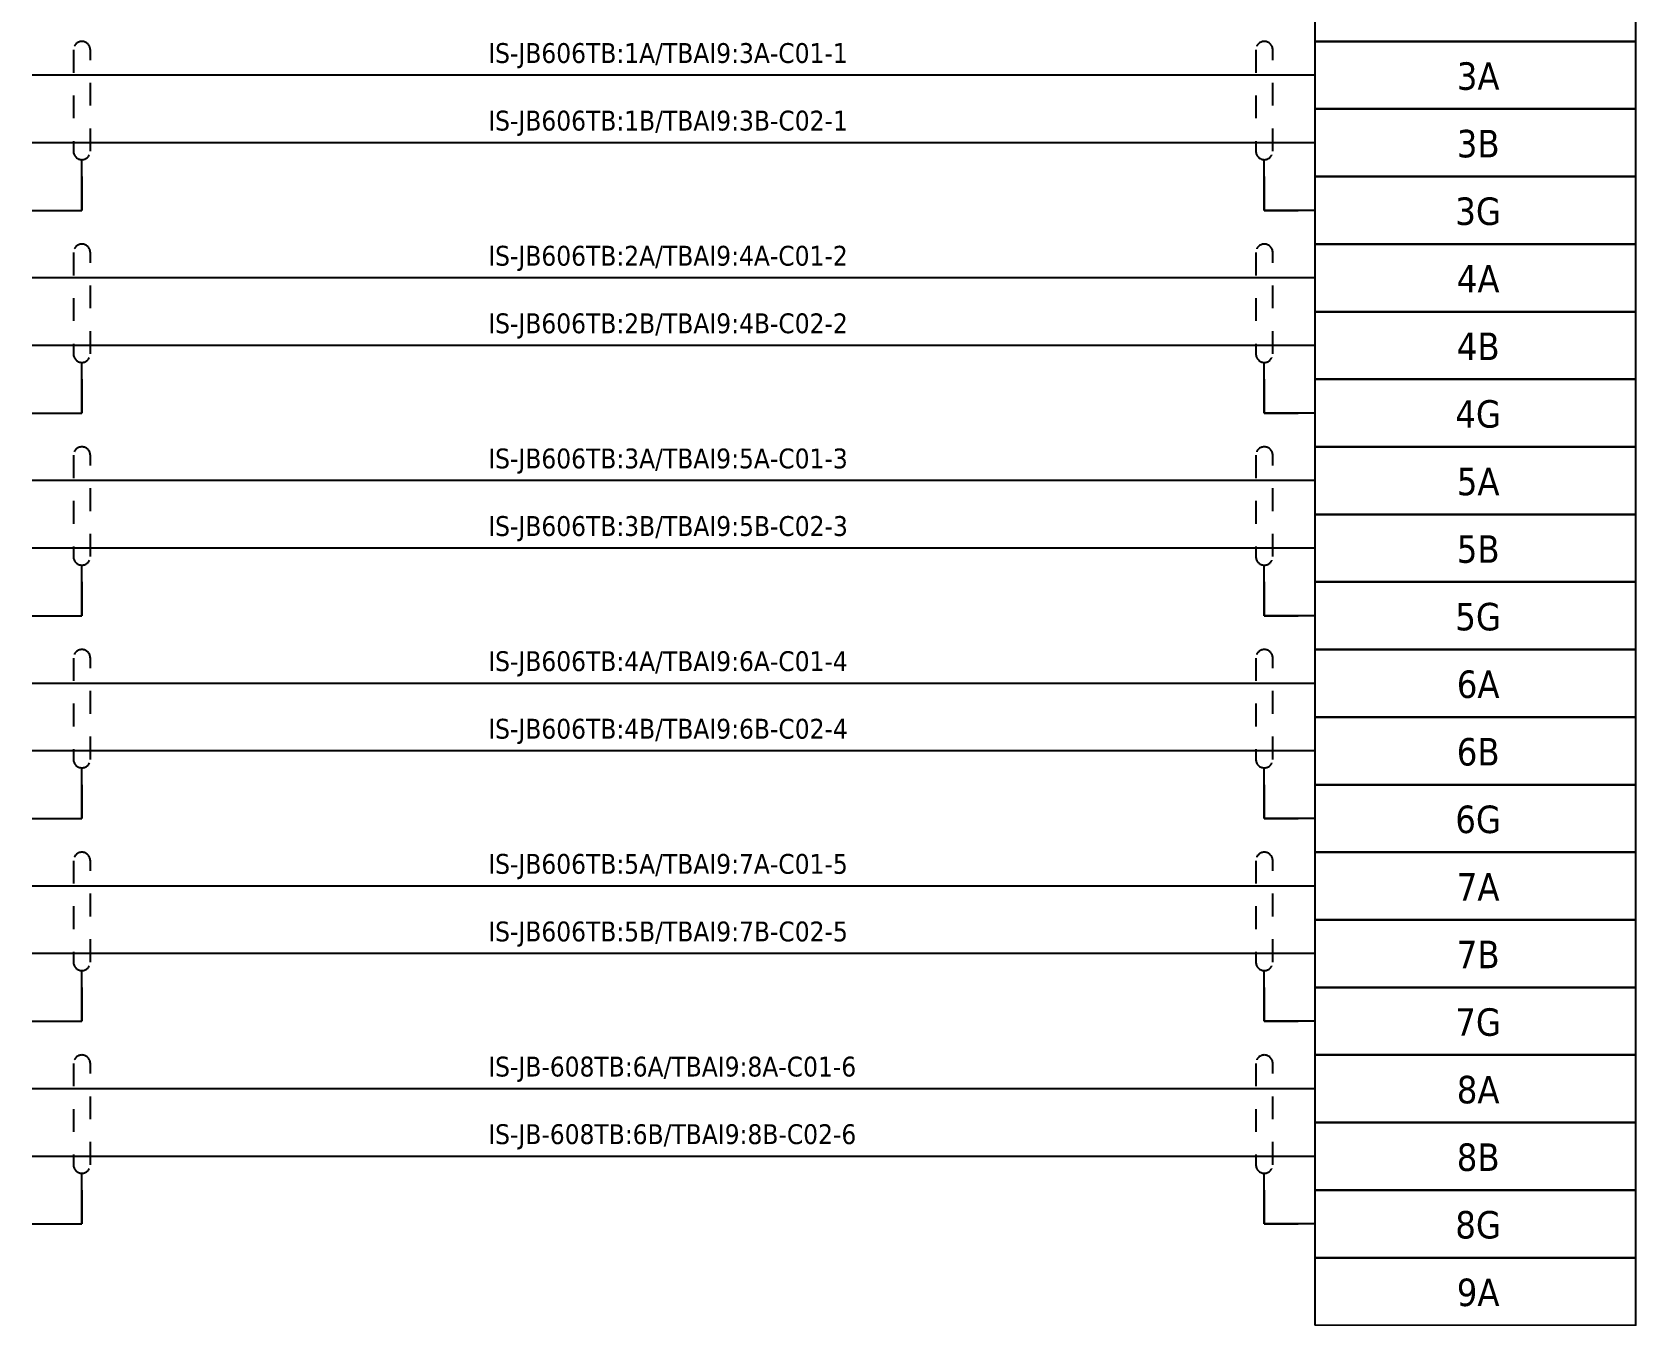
# Model space of a CAD drawing. Header units: millimetres. Extents: x 0 to 1792788, y -13 to 262234.
# Drawn here: x 89 to 184, y 147.6 to 223.6 of the extents above; entities that cross this region are included whole.
import ezdxf
from ezdxf.enums import TextEntityAlignment as Align

# ---------------------------------------------------------------- set-up
doc = ezdxf.new("R2010")
doc.units = ezdxf.units.MM
doc.linetypes.add('EPL_DASH', pattern=[1, 0.5, -0.5])
for name, color, linetype, lineweight in [('EPLAN300', 5, 'Continuous', 25), ('EPLAN311', 7, 'Continuous', 25), ('EPLAN314', 5, 'EPL_DASH', 25), ('EPLAN405', 7, 'Continuous', 25), ('EPLAN421', 5, 'Continuous', 35), ('EPLAN433', 251, 'Continuous', 35), ('EPLAN501', 7, 'Continuous', 35), ('EPLAN546', 1, 'Continuous', 25)]:
    doc.layers.add(name, color=color, linetype=linetype, lineweight=lineweight)
doc.styles.add('Tahoma', font='')
doc.styles.get('Tahoma').set_extended_font_data('Tahoma')

# ---------------------------------------------------------------- blocks, each defined once
blk = doc.blocks.new('EPLSYM_LibrarySPECIAL_en_US_Symbol427_Variant5_Placement1_4')
at = {"layer": 'EPLAN421', "color": 5, "style": 'Tahoma'}
for tag, p in [('17_20029[1]', (-0.9525, 3.335)), ('17_20029[2]', (20.0025, 3.335))]:
    blk.add_attdef(tag, text='', height=1.1739, dxfattribs=at).set_placement(p, align=Align.BOTTOM_RIGHT)
at = {"layer": 'EPLAN433', "color": 251, "style": 'Tahoma'}
blk.add_attdef('17_20406_1', text='', height=1.6254, dxfattribs=at).set_placement((0.9525, 1.5875), align=Align.BOTTOM_RIGHT)
blk.add_attdef('17_20406', text='', height=1.6254, dxfattribs=at).set_placement((0.9525, 1.5875), align=Align.BOTTOM_LEFT)
blk = doc.blocks.new('EPLSYM_LibrarySPECIAL_en_US_Symbol427_Variant5_Placement1_5')
at = {"layer": 'EPLAN421', "color": 5, "style": 'Tahoma'}
for tag, p in [('17_20029[1]', (-0.9525, 3.335)), ('17_20029[2]', (20.0025, 3.335))]:
    blk.add_attdef(tag, text='', height=1.1739, dxfattribs=at).set_placement(p, align=Align.BOTTOM_RIGHT)
at = {"layer": 'EPLAN433', "color": 251, "style": 'Tahoma'}
blk.add_attdef('17_20406_1', text='', height=1.6254, dxfattribs=at).set_placement((0.9525, 1.5875), align=Align.BOTTOM_RIGHT)
blk.add_attdef('17_20406', text='', height=1.6254, dxfattribs=at).set_placement((0.9525, 1.5875), align=Align.BOTTOM_LEFT)
blk = doc.blocks.new('EPLSYM_LibrarySPECIAL_en_US_Symbol427_Variant5_Placement1_6')
at = {"layer": 'EPLAN421', "color": 5, "style": 'Tahoma'}
for tag, p in [('17_20029[1]', (-0.9525, 3.335)), ('17_20029[2]', (20.0025, 3.335))]:
    blk.add_attdef(tag, text='', height=1.1739, dxfattribs=at).set_placement(p, align=Align.BOTTOM_RIGHT)
at = {"layer": 'EPLAN433', "color": 251, "style": 'Tahoma'}
blk.add_attdef('17_20406_1', text='', height=1.6254, dxfattribs=at).set_placement((0.9525, 1.5875), align=Align.BOTTOM_RIGHT)
blk.add_attdef('17_20406', text='', height=1.6254, dxfattribs=at).set_placement((0.9525, 1.5875), align=Align.BOTTOM_LEFT)
blk = doc.blocks.new('EPLSYM_LibrarySPECIAL_en_US_Symbol427_Variant5_Placement1_7')
at = {"layer": 'EPLAN421', "color": 5, "style": 'Tahoma'}
for tag, p in [('17_20029[1]', (-0.9525, 3.335)), ('17_20029[2]', (20.0025, 3.335))]:
    blk.add_attdef(tag, text='', height=1.1739, dxfattribs=at).set_placement(p, align=Align.BOTTOM_RIGHT)
at = {"layer": 'EPLAN433', "color": 251, "style": 'Tahoma'}
blk.add_attdef('17_20406_1', text='', height=1.6254, dxfattribs=at).set_placement((0.9525, 1.5875), align=Align.BOTTOM_RIGHT)
blk.add_attdef('17_20406', text='', height=1.6254, dxfattribs=at).set_placement((0.9525, 1.5875), align=Align.BOTTOM_LEFT)
blk = doc.blocks.new('EPLSYM_LibrarySPECIAL_en_US_Symbol427_Variant5_Placement1_8')
at = {"layer": 'EPLAN421', "color": 5, "style": 'Tahoma'}
for tag, p in [('17_20029[1]', (-0.9525, 3.335)), ('17_20029[2]', (20.0025, 3.335))]:
    blk.add_attdef(tag, text='', height=1.1739, dxfattribs=at).set_placement(p, align=Align.BOTTOM_RIGHT)
at = {"layer": 'EPLAN433', "color": 251, "style": 'Tahoma'}
blk.add_attdef('17_20406_1', text='', height=1.6254, dxfattribs=at).set_placement((0.9525, 1.5875), align=Align.BOTTOM_RIGHT)
blk.add_attdef('17_20406', text='', height=1.6254, dxfattribs=at).set_placement((0.9525, 1.5875), align=Align.BOTTOM_LEFT)
blk = doc.blocks.new('EPLSYM_LibrarySPECIAL_en_US_Symbol427_Variant5_Placement1_9')
at = {"layer": 'EPLAN421', "color": 5, "style": 'Tahoma'}
for tag, p in [('17_20029[1]', (-0.9525, 3.335)), ('17_20029[2]', (20.0025, 3.335))]:
    blk.add_attdef(tag, text='', height=1.1739, dxfattribs=at).set_placement(p, align=Align.BOTTOM_RIGHT)
at = {"layer": 'EPLAN433', "color": 251, "style": 'Tahoma'}
blk.add_attdef('17_20406_1', text='', height=1.6254, dxfattribs=at).set_placement((0.9525, 1.5875), align=Align.BOTTOM_RIGHT)
blk.add_attdef('17_20406', text='', height=1.6254, dxfattribs=at).set_placement((0.9525, 1.5875), align=Align.BOTTOM_LEFT)
blk = doc.blocks.new('EPLSYM_LibrarySPECIAL_en_US_Symbol427_Variant5_Placement1_10')
at = {"layer": 'EPLAN421', "color": 5, "style": 'Tahoma'}
for tag, p in [('17_20029[1]', (-0.9525, 3.335)), ('17_20029[2]', (20.0025, 3.335))]:
    blk.add_attdef(tag, text='', height=1.1739, dxfattribs=at).set_placement(p, align=Align.BOTTOM_RIGHT)
at = {"layer": 'EPLAN433', "color": 251, "style": 'Tahoma'}
blk.add_attdef('17_20406_1', text='', height=1.6254, dxfattribs=at).set_placement((0.9525, 1.5875), align=Align.BOTTOM_RIGHT)
blk.add_attdef('17_20406', text='', height=1.6254, dxfattribs=at).set_placement((0.9525, 1.5875), align=Align.BOTTOM_LEFT)
blk = doc.blocks.new('EPLSYM_LibrarySPECIAL_en_US_Symbol427_Variant5_Placement1_11')
at = {"layer": 'EPLAN421', "color": 5, "style": 'Tahoma'}
for tag, p in [('17_20029[1]', (-0.9525, 3.335)), ('17_20029[2]', (20.0025, 3.335))]:
    blk.add_attdef(tag, text='', height=1.1739, dxfattribs=at).set_placement(p, align=Align.BOTTOM_RIGHT)
at = {"layer": 'EPLAN433', "color": 251, "style": 'Tahoma'}
blk.add_attdef('17_20406_1', text='', height=1.6254, dxfattribs=at).set_placement((0.9525, 1.5875), align=Align.BOTTOM_RIGHT)
blk.add_attdef('17_20406', text='', height=1.6254, dxfattribs=at).set_placement((0.9525, 1.5875), align=Align.BOTTOM_LEFT)
blk = doc.blocks.new('EPLSYM_LibrarySPECIAL_en_US_Symbol427_Variant5_Placement1_12')
at = {"layer": 'EPLAN421', "color": 5, "style": 'Tahoma'}
for tag, p in [('17_20029[1]', (-0.9525, 3.335)), ('17_20029[2]', (20.0025, 3.335))]:
    blk.add_attdef(tag, text='', height=1.1739, dxfattribs=at).set_placement(p, align=Align.BOTTOM_RIGHT)
at = {"layer": 'EPLAN433', "color": 251, "style": 'Tahoma'}
blk.add_attdef('17_20406_1', text='', height=1.6254, dxfattribs=at).set_placement((0.9525, 1.5875), align=Align.BOTTOM_RIGHT)
blk.add_attdef('17_20406', text='', height=1.6254, dxfattribs=at).set_placement((0.9525, 1.5875), align=Align.BOTTOM_LEFT)
blk = doc.blocks.new('EPLSYM_LibrarySPECIAL_en_US_Symbol427_Variant5_Placement1_13')
at = {"layer": 'EPLAN421', "color": 5, "style": 'Tahoma'}
for tag, p in [('17_20029[1]', (-0.9525, 3.335)), ('17_20029[2]', (20.0025, 3.335))]:
    blk.add_attdef(tag, text='', height=1.1739, dxfattribs=at).set_placement(p, align=Align.BOTTOM_RIGHT)
at = {"layer": 'EPLAN433', "color": 251, "style": 'Tahoma'}
blk.add_attdef('17_20406_1', text='', height=1.6254, dxfattribs=at).set_placement((0.9525, 1.5875), align=Align.BOTTOM_RIGHT)
blk.add_attdef('17_20406', text='', height=1.6254, dxfattribs=at).set_placement((0.9525, 1.5875), align=Align.BOTTOM_LEFT)
blk = doc.blocks.new('EPLSYM_LibrarySPECIAL_en_US_Symbol427_Variant5_Placement1_14')
at = {"layer": 'EPLAN421', "color": 5, "style": 'Tahoma'}
for tag, p in [('17_20029[1]', (-0.9525, 3.335)), ('17_20029[2]', (20.0025, 3.335))]:
    blk.add_attdef(tag, text='', height=1.1739, dxfattribs=at).set_placement(p, align=Align.BOTTOM_RIGHT)
at = {"layer": 'EPLAN433', "color": 251, "style": 'Tahoma'}
blk.add_attdef('17_20406_1', text='', height=1.6254, dxfattribs=at).set_placement((0.9525, 1.5875), align=Align.BOTTOM_RIGHT)
blk.add_attdef('17_20406', text='', height=1.6254, dxfattribs=at).set_placement((0.9525, 1.5875), align=Align.BOTTOM_LEFT)
blk = doc.blocks.new('EPLSYM_LibrarySPECIAL_en_US_Symbol427_Variant5_Placement1_15')
at = {"layer": 'EPLAN421', "color": 5, "style": 'Tahoma'}
for tag, p in [('17_20029[1]', (-0.9525, 3.335)), ('17_20029[2]', (20.0025, 3.335))]:
    blk.add_attdef(tag, text='', height=1.1739, dxfattribs=at).set_placement(p, align=Align.BOTTOM_RIGHT)
at = {"layer": 'EPLAN433', "color": 251, "style": 'Tahoma'}
blk.add_attdef('17_20406_1', text='', height=1.6254, dxfattribs=at).set_placement((0.9525, 1.5875), align=Align.BOTTOM_RIGHT)
blk.add_attdef('17_20406', text='', height=1.6254, dxfattribs=at).set_placement((0.9525, 1.5875), align=Align.BOTTOM_LEFT)
blk = doc.blocks.new('EPLSYM_LibrarySPECIAL_en_US_Symbol427_Variant5_Placement1_16')
at = {"layer": 'EPLAN421', "color": 5, "style": 'Tahoma'}
for tag, p in [('17_20029[1]', (-0.9525, 3.335)), ('17_20029[2]', (20.0025, 3.335))]:
    blk.add_attdef(tag, text='', height=1.1739, dxfattribs=at).set_placement(p, align=Align.BOTTOM_RIGHT)
at = {"layer": 'EPLAN433', "color": 251, "style": 'Tahoma'}
blk.add_attdef('17_20406_1', text='', height=1.6254, dxfattribs=at).set_placement((0.9525, 1.5875), align=Align.BOTTOM_RIGHT)
blk.add_attdef('17_20406', text='', height=1.6254, dxfattribs=at).set_placement((0.9525, 1.5875), align=Align.BOTTOM_LEFT)
blk = doc.blocks.new('EPLSYM_LibrarySPECIAL_en_US_Symbol427_Variant5_Placement1_33')
at = {"layer": 'EPLAN421', "color": 5, "style": 'Tahoma'}
for tag, p in [('17_20029[1]', (-0.9525, 3.335)), ('17_20029[2]', (20.0025, 3.335))]:
    blk.add_attdef(tag, text='', height=1.1739, dxfattribs=at).set_placement(p, align=Align.BOTTOM_RIGHT)
at = {"layer": 'EPLAN433', "color": 251, "style": 'Tahoma'}
blk.add_attdef('17_20406_1', text='', height=1.6254, dxfattribs=at).set_placement((0.9525, 1.5875), align=Align.BOTTOM_RIGHT)
blk.add_attdef('17_20406', text='', height=1.6254, dxfattribs=at).set_placement((0.9525, 1.5875), align=Align.BOTTOM_LEFT)
blk = doc.blocks.new('EPLSYM_LibrarySPECIAL_en_US_Symbol427_Variant5_Placement1_34')
at = {"layer": 'EPLAN421', "color": 5, "style": 'Tahoma'}
for tag, p in [('17_20029[1]', (-0.9525, 3.335)), ('17_20029[2]', (20.0025, 3.335))]:
    blk.add_attdef(tag, text='', height=1.1739, dxfattribs=at).set_placement(p, align=Align.BOTTOM_RIGHT)
at = {"layer": 'EPLAN433', "color": 251, "style": 'Tahoma'}
blk.add_attdef('17_20406_1', text='', height=1.6254, dxfattribs=at).set_placement((0.9525, 1.5875), align=Align.BOTTOM_RIGHT)
blk.add_attdef('17_20406', text='', height=1.6254, dxfattribs=at).set_placement((0.9525, 1.5875), align=Align.BOTTOM_LEFT)
blk = doc.blocks.new('EPLSYM_LibrarySPECIAL_en_US_Symbol427_Variant5_Placement1_35')
at = {"layer": 'EPLAN421', "color": 5, "style": 'Tahoma'}
for tag, p in [('17_20029[1]', (-0.9525, 3.335)), ('17_20029[2]', (20.0025, 3.335))]:
    blk.add_attdef(tag, text='', height=1.1739, dxfattribs=at).set_placement(p, align=Align.BOTTOM_RIGHT)
at = {"layer": 'EPLAN433', "color": 251, "style": 'Tahoma'}
blk.add_attdef('17_20406_1', text='', height=1.6254, dxfattribs=at).set_placement((0.9525, 1.5875), align=Align.BOTTOM_RIGHT)
blk.add_attdef('17_20406', text='', height=1.6254, dxfattribs=at).set_placement((0.9525, 1.5875), align=Align.BOTTOM_LEFT)
blk = doc.blocks.new('EPLSYM_LibrarySPECIAL_en_US_Symbol427_Variant5_Placement1_36')
at = {"layer": 'EPLAN421', "color": 5, "style": 'Tahoma'}
for tag, p in [('17_20029[1]', (-0.9525, 3.335)), ('17_20029[2]', (20.0025, 3.335))]:
    blk.add_attdef(tag, text='', height=1.1739, dxfattribs=at).set_placement(p, align=Align.BOTTOM_RIGHT)
at = {"layer": 'EPLAN433', "color": 251, "style": 'Tahoma'}
blk.add_attdef('17_20406_1', text='', height=1.6254, dxfattribs=at).set_placement((0.9525, 1.5875), align=Align.BOTTOM_RIGHT)
blk.add_attdef('17_20406', text='', height=1.6254, dxfattribs=at).set_placement((0.9525, 1.5875), align=Align.BOTTOM_LEFT)
blk = doc.blocks.new('EPLSYM_LibrarySPECIAL_en_US_Symbol427_Variant5_Placement1_37')
at = {"layer": 'EPLAN421', "color": 5, "style": 'Tahoma'}
for tag, p in [('17_20029[1]', (-0.9525, 3.335)), ('17_20029[2]', (20.0025, 3.335))]:
    blk.add_attdef(tag, text='', height=1.1739, dxfattribs=at).set_placement(p, align=Align.BOTTOM_RIGHT)
at = {"layer": 'EPLAN433', "color": 251, "style": 'Tahoma'}
blk.add_attdef('17_20406_1', text='', height=1.6254, dxfattribs=at).set_placement((0.9525, 1.5875), align=Align.BOTTOM_RIGHT)
blk.add_attdef('17_20406', text='', height=1.6254, dxfattribs=at).set_placement((0.9525, 1.5875), align=Align.BOTTOM_LEFT)
blk = doc.blocks.new('EPLSYM_LibrarySPECIAL_en_US_Symbol427_Variant5_Placement1_38')
at = {"layer": 'EPLAN421', "color": 5, "style": 'Tahoma'}
for tag, p in [('17_20029[1]', (-0.9525, 3.335)), ('17_20029[2]', (20.0025, 3.335))]:
    blk.add_attdef(tag, text='', height=1.1739, dxfattribs=at).set_placement(p, align=Align.BOTTOM_RIGHT)
at = {"layer": 'EPLAN433', "color": 251, "style": 'Tahoma'}
blk.add_attdef('17_20406_1', text='', height=1.6254, dxfattribs=at).set_placement((0.9525, 1.5875), align=Align.BOTTOM_RIGHT)
blk.add_attdef('17_20406', text='', height=1.6254, dxfattribs=at).set_placement((0.9525, 1.5875), align=Align.BOTTOM_LEFT)
blk = doc.blocks.new('EPLSYM_LibrarySPECIAL_Symbol5_Variant1_Placement1_6')
at = {"layer": 'EPLAN314', "ltscale": 2.7}
for p, q in [((-0.5, 6.5), (-0.5, 0.5)), ((0.5, 0.5), (0.5, 6.5))]:
    blk.add_line(p, q, dxfattribs=at)
for centre, start, end in [((0, 6.5), 0, 180), ((0, 0.5), 180, 0)]:
    blk.add_arc(centre, 0.5, start, end, dxfattribs=at)
blk = doc.blocks.new('EPLSYM_LibrarySPECIAL_Symbol5_Variant1_Placement1_7')
at = {"layer": 'EPLAN314', "ltscale": 2.7}
for p, q in [((-0.5, 6.5), (-0.5, 0.5)), ((0.5, 0.5), (0.5, 6.5))]:
    blk.add_line(p, q, dxfattribs=at)
for centre, start, end in [((0, 6.5), 0, 180), ((0, 0.5), 180, 0)]:
    blk.add_arc(centre, 0.5, start, end, dxfattribs=at)
blk = doc.blocks.new('EPLSYM_LibrarySPECIAL_Symbol5_Variant1_Placement1_10')
at = {"layer": 'EPLAN314', "ltscale": 2.7}
for p, q in [((-0.5, 6.5), (-0.5, 0.5)), ((0.5, 0.5), (0.5, 6.5))]:
    blk.add_line(p, q, dxfattribs=at)
for centre, start, end in [((0, 6.5), 0, 180), ((0, 0.5), 180, 0)]:
    blk.add_arc(centre, 0.5, start, end, dxfattribs=at)
blk = doc.blocks.new('EPLSYM_LibrarySPECIAL_Symbol5_Variant1_Placement1_11')
at = {"layer": 'EPLAN314', "ltscale": 2.7}
for p, q in [((-0.5, 6.5), (-0.5, 0.5)), ((0.5, 0.5), (0.5, 6.5))]:
    blk.add_line(p, q, dxfattribs=at)
for centre, start, end in [((0, 6.5), 0, 180), ((0, 0.5), 180, 0)]:
    blk.add_arc(centre, 0.5, start, end, dxfattribs=at)
blk = doc.blocks.new('EPLSYM_LibrarySPECIAL_Symbol5_Variant1_Placement1_12')
at = {"layer": 'EPLAN314', "ltscale": 2.7}
for p, q in [((-0.5, 6.5), (-0.5, 0.5)), ((0.5, 0.5), (0.5, 6.5))]:
    blk.add_line(p, q, dxfattribs=at)
for centre, start, end in [((0, 6.5), 0, 180), ((0, 0.5), 180, 0)]:
    blk.add_arc(centre, 0.5, start, end, dxfattribs=at)
blk = doc.blocks.new('EPLSYM_LibrarySPECIAL_Symbol5_Variant1_Placement1_13')
at = {"layer": 'EPLAN314', "ltscale": 2.7}
for p, q in [((-0.5, 6.5), (-0.5, 0.5)), ((0.5, 0.5), (0.5, 6.5))]:
    blk.add_line(p, q, dxfattribs=at)
for centre, start, end in [((0, 6.5), 0, 180), ((0, 0.5), 180, 0)]:
    blk.add_arc(centre, 0.5, start, end, dxfattribs=at)
blk = doc.blocks.new('EPLSYM_LibrarySPECIAL_Symbol5_Variant1_Placement1_14')
at = {"layer": 'EPLAN314', "ltscale": 2.7}
for p, q in [((-0.5, 6.5), (-0.5, 0.5)), ((0.5, 0.5), (0.5, 6.5))]:
    blk.add_line(p, q, dxfattribs=at)
for centre, start, end in [((0, 6.5), 0, 180), ((0, 0.5), 180, 0)]:
    blk.add_arc(centre, 0.5, start, end, dxfattribs=at)
blk = doc.blocks.new('EPLSYM_LibrarySPECIAL_Symbol5_Variant1_Placement1_15')
at = {"layer": 'EPLAN314', "ltscale": 2.7}
for p, q in [((-0.5, 6.5), (-0.5, 0.5)), ((0.5, 0.5), (0.5, 6.5))]:
    blk.add_line(p, q, dxfattribs=at)
for centre, start, end in [((0, 6.5), 0, 180), ((0, 0.5), 180, 0)]:
    blk.add_arc(centre, 0.5, start, end, dxfattribs=at)
blk = doc.blocks.new('EPLSYM_LibrarySPECIAL_Symbol5_Variant1_Placement1_16')
at = {"layer": 'EPLAN314', "ltscale": 2.7}
for p, q in [((-0.5, 6.5), (-0.5, 0.5)), ((0.5, 0.5), (0.5, 6.5))]:
    blk.add_line(p, q, dxfattribs=at)
for centre, start, end in [((0, 6.5), 0, 180), ((0, 0.5), 180, 0)]:
    blk.add_arc(centre, 0.5, start, end, dxfattribs=at)
blk = doc.blocks.new('EPLSYM_LibrarySPECIAL_Symbol5_Variant1_Placement1_17')
at = {"layer": 'EPLAN314', "ltscale": 2.7}
for p, q in [((-0.5, 6.5), (-0.5, 0.5)), ((0.5, 0.5), (0.5, 6.5))]:
    blk.add_line(p, q, dxfattribs=at)
for centre, start, end in [((0, 6.5), 0, 180), ((0, 0.5), 180, 0)]:
    blk.add_arc(centre, 0.5, start, end, dxfattribs=at)
blk = doc.blocks.new('EPLSYM_LibrarySPECIAL_Symbol5_Variant1_Placement1_18')
at = {"layer": 'EPLAN314', "ltscale": 2.7}
for p, q in [((-0.5, 6.5), (-0.5, 0.5)), ((0.5, 0.5), (0.5, 6.5))]:
    blk.add_line(p, q, dxfattribs=at)
for centre, start, end in [((0, 6.5), 0, 180), ((0, 0.5), 180, 0)]:
    blk.add_arc(centre, 0.5, start, end, dxfattribs=at)
blk = doc.blocks.new('EPLSYM_LibrarySPECIAL_Symbol5_Variant1_Placement1_19')
at = {"layer": 'EPLAN314', "ltscale": 2.7}
for p, q in [((-0.5, 6.5), (-0.5, 0.5)), ((0.5, 0.5), (0.5, 6.5))]:
    blk.add_line(p, q, dxfattribs=at)
for centre, start, end in [((0, 6.5), 0, 180), ((0, 0.5), 180, 0)]:
    blk.add_arc(centre, 0.5, start, end, dxfattribs=at)
blk = doc.blocks.new('EPLSYM_LibrarySPECIAL_Symbol308_Variant0_Placement0')
at = {"layer": 'EPLAN405', "color": 7, "style": 'Tahoma'}
for tag, p in [('17_31011', (1.5, 6.35)), ('17_31002', (1.5, 0.5))]:
    blk.add_attdef(tag, text='', height=1.174, dxfattribs=at).set_placement(p, align=Align.BOTTOM_LEFT)
for tag, p in [('17_31004', (1.5, 4.4)), ('17_31003', (1.5, 2.45))]:
    blk.add_attdef(tag, p, '', height=1.174, dxfattribs=at)

msp = doc.modelspace()

# ---------------------------------------------------------------- linework, layer by layer
at = {"layer": 'EPLAN300', "color": 3, "lineweight": 25, "ltscale": 4}
for points in [[(165, 223), (184, 223), (184, 227), (165, 227)], [(165, 211), (184, 211), (184, 215), (165, 215)], [(165, 199), (184, 199), (184, 203), (165, 203)], [(165, 187), (184, 187), (184, 191), (165, 191)], [(165, 175), (184, 175), (184, 179), (165, 179)], [(165, 163), (184, 163), (184, 167), (165, 167)], [(165, 151), (184, 151), (184, 155), (165, 155)]]:
    msp.add_lwpolyline(points, close=True, dxfattribs=at)
at = {"layer": 'EPLAN300', "lineweight": 25, "ltscale": 4}
for points in [[(165, 219), (184, 219), (184, 223), (165, 223)], [(165, 215), (184, 215), (184, 219), (165, 219)], [(165, 207), (184, 207), (184, 211), (165, 211)], [(165, 203), (184, 203), (184, 207), (165, 207)], [(165, 195), (184, 195), (184, 199), (165, 199)], [(165, 191), (184, 191), (184, 195), (165, 195)], [(165, 183), (184, 183), (184, 187), (165, 187)], [(165, 179), (184, 179), (184, 183), (165, 183)], [(165, 171), (184, 171), (184, 175), (165, 175)], [(165, 167), (184, 167), (184, 171), (165, 171)], [(165, 159), (184, 159), (184, 163), (165, 163)], [(165, 155), (184, 155), (184, 159), (165, 159)], [(165, 147), (184, 147), (184, 151), (165, 151)]]:
    msp.add_lwpolyline(points, close=True, dxfattribs=at)
at = {"layer": 'EPLAN311', "color": 7, "ltscale": 4}
for p, q in [((165, 221), (89.05, 221)), ((165, 217), (89.05, 217)), ((165, 209), (89.05, 209)), ((165, 205), (89.05, 205)), ((165, 197), (89.05, 197)), ((165, 193), (89.05, 193)), ((165, 185), (89.05, 185)), ((165, 181), (89.05, 181)), ((165, 173), (89.05, 173)), ((165, 169), (89.05, 169)), ((165, 161), (89.05, 161)), ((165, 157), (89.05, 157))]:
    msp.add_line(p, q, dxfattribs=at)
at = {"layer": 'EPLAN311', "color": 1, "linetype": 'Continuous', "lineweight": 25, "ltscale": 4}
for p, q in [((92, 215), (92, 213)), ((162, 215), (162, 213)), ((90, 213), (92, 213)), ((162, 213), (164, 213)), ((92, 203), (92, 201)), ((162, 203), (162, 201)), ((90, 201), (92, 201)), ((162, 201), (164, 201)), ((92, 191), (92, 189)), ((162, 191), (162, 189)), ((90, 189), (92, 189)), ((162, 189), (164, 189)), ((92, 179), (92, 177)), ((162, 179), (162, 177)), ((90, 177), (92, 177)), ((162, 177), (164, 177)), ((92, 167), (92, 165)), ((162, 167), (162, 165)), ((90, 165), (92, 165)), ((162, 165), (164, 165)), ((92, 155), (92, 153)), ((162, 155), (162, 153)), ((90, 153), (92, 153)), ((162, 153), (164, 153))]:
    msp.add_line(p, q, dxfattribs=at)
at = {"layer": 'EPLAN546', "ltscale": 4}
for p, q in [((92, 213), (92, 216)), ((162, 213), (162, 216)), ((89.05, 213), (92, 213)), ((165, 213), (162, 213)), ((92, 201), (92, 204)), ((162, 201), (162, 204)), ((89.05, 201), (92, 201)), ((165, 201), (162, 201)), ((92, 189), (92, 192)), ((162, 189), (162, 192)), ((89.05, 189), (92, 189)), ((165, 189), (162, 189)), ((92, 177), (92, 180)), ((162, 177), (162, 180)), ((89.05, 177), (92, 177)), ((165, 177), (162, 177)), ((92, 165), (92, 168)), ((162, 165), (162, 168)), ((89.05, 165), (92, 165)), ((165, 165), (162, 165)), ((92, 153), (92, 156)), ((162, 153), (162, 156)), ((89.05, 153), (92, 153)), ((165, 153), (162, 153))]:
    msp.add_line(p, q, dxfattribs=at)

# ---------------------------------------------------------------- block references
for name, p in [('EPLSYM_LibrarySPECIAL_Symbol5_Variant1_Placement1_6', (92, 216)), ('EPLSYM_LibrarySPECIAL_Symbol5_Variant1_Placement1_7', (162, 216)), ('EPLSYM_LibrarySPECIAL_Symbol5_Variant1_Placement1_10', (92, 204)), ('EPLSYM_LibrarySPECIAL_Symbol5_Variant1_Placement1_11', (162, 204)), ('EPLSYM_LibrarySPECIAL_Symbol5_Variant1_Placement1_12', (92, 192)), ('EPLSYM_LibrarySPECIAL_Symbol5_Variant1_Placement1_13', (162, 192)), ('EPLSYM_LibrarySPECIAL_Symbol5_Variant1_Placement1_14', (92, 180)), ('EPLSYM_LibrarySPECIAL_Symbol5_Variant1_Placement1_15', (162, 180)), ('EPLSYM_LibrarySPECIAL_Symbol5_Variant1_Placement1_16', (92, 168)), ('EPLSYM_LibrarySPECIAL_Symbol5_Variant1_Placement1_17', (162, 168)), ('EPLSYM_LibrarySPECIAL_Symbol5_Variant1_Placement1_18', (92, 156)), ('EPLSYM_LibrarySPECIAL_Symbol5_Variant1_Placement1_19', (162, 156))]:
    msp.add_blockref(name, p)
ref = msp.add_blockref('EPLSYM_LibrarySPECIAL_Symbol308_Variant0_Placement0', (116, 221))
ref.add_attrib('17_31011', 'IS-JB606TB:1A/TBAI9:3A-C01-1', dxfattribs={"layer": 'EPLAN405', "color": 7, "height": 1.1739, "style": 'Tahoma'}).set_placement((116.055, 221.374), align=Align.BOTTOM_LEFT)
ref = msp.add_blockref('EPLSYM_LibrarySPECIAL_en_US_Symbol427_Variant5_Placement1_4', (165, 221))
ref.add_attrib('17_20011', '3A', dxfattribs={"layer": 'EPLAN501', "color": 7, "height": 1.6254, "style": 'Tahoma'}).set_placement((174.661, 219.65), align=Align.BOTTOM_CENTER)
ref = msp.add_blockref('EPLSYM_LibrarySPECIAL_Symbol308_Variant0_Placement0', (116, 217))
ref.add_attrib('17_31011', 'IS-JB606TB:1B/TBAI9:3B-C02-1', dxfattribs={"layer": 'EPLAN405', "color": 7, "height": 1.1739, "style": 'Tahoma'}).set_placement((116.055, 217.374), align=Align.BOTTOM_LEFT)
ref = msp.add_blockref('EPLSYM_LibrarySPECIAL_en_US_Symbol427_Variant5_Placement1_5', (165, 217))
ref.add_attrib('17_20011', '3B', dxfattribs={"layer": 'EPLAN501', "color": 7, "height": 1.6254, "style": 'Tahoma'}).set_placement((174.661, 215.65), align=Align.BOTTOM_CENTER)
ref = msp.add_blockref('EPLSYM_LibrarySPECIAL_en_US_Symbol427_Variant5_Placement1_33', (165, 213))
ref.add_attrib('17_20011', '3G', dxfattribs={"layer": 'EPLAN501', "color": 7, "height": 1.6254, "style": 'Tahoma'}).set_placement((174.661, 211.65), align=Align.BOTTOM_CENTER)
ref = msp.add_blockref('EPLSYM_LibrarySPECIAL_Symbol308_Variant0_Placement0', (116, 209))
ref.add_attrib('17_31011', 'IS-JB606TB:2A/TBAI9:4A-C01-2', dxfattribs={"layer": 'EPLAN405', "color": 7, "height": 1.1739, "style": 'Tahoma'}).set_placement((116.055, 209.374), align=Align.BOTTOM_LEFT)
ref = msp.add_blockref('EPLSYM_LibrarySPECIAL_en_US_Symbol427_Variant5_Placement1_6', (165, 209))
ref.add_attrib('17_20011', '4A', dxfattribs={"layer": 'EPLAN501', "color": 7, "height": 1.6254, "style": 'Tahoma'}).set_placement((174.661, 207.65), align=Align.BOTTOM_CENTER)
ref = msp.add_blockref('EPLSYM_LibrarySPECIAL_Symbol308_Variant0_Placement0', (116, 205))
ref.add_attrib('17_31011', 'IS-JB606TB:2B/TBAI9:4B-C02-2', dxfattribs={"layer": 'EPLAN405', "color": 7, "height": 1.1739, "style": 'Tahoma'}).set_placement((116.055, 205.374), align=Align.BOTTOM_LEFT)
ref = msp.add_blockref('EPLSYM_LibrarySPECIAL_en_US_Symbol427_Variant5_Placement1_7', (165, 205))
ref.add_attrib('17_20011', '4B', dxfattribs={"layer": 'EPLAN501', "color": 7, "height": 1.6254, "style": 'Tahoma'}).set_placement((174.661, 203.65), align=Align.BOTTOM_CENTER)
ref = msp.add_blockref('EPLSYM_LibrarySPECIAL_en_US_Symbol427_Variant5_Placement1_34', (165, 201))
ref.add_attrib('17_20011', '4G', dxfattribs={"layer": 'EPLAN501', "color": 7, "height": 1.6254, "style": 'Tahoma'}).set_placement((174.661, 199.65), align=Align.BOTTOM_CENTER)
ref = msp.add_blockref('EPLSYM_LibrarySPECIAL_Symbol308_Variant0_Placement0', (116, 197))
ref.add_attrib('17_31011', 'IS-JB606TB:3A/TBAI9:5A-C01-3', dxfattribs={"layer": 'EPLAN405', "color": 7, "height": 1.1739, "style": 'Tahoma'}).set_placement((116.055, 197.374), align=Align.BOTTOM_LEFT)
ref = msp.add_blockref('EPLSYM_LibrarySPECIAL_en_US_Symbol427_Variant5_Placement1_8', (165, 197))
ref.add_attrib('17_20011', '5A', dxfattribs={"layer": 'EPLAN501', "color": 7, "height": 1.6254, "style": 'Tahoma'}).set_placement((174.661, 195.65), align=Align.BOTTOM_CENTER)
ref = msp.add_blockref('EPLSYM_LibrarySPECIAL_Symbol308_Variant0_Placement0', (116, 193))
ref.add_attrib('17_31011', 'IS-JB606TB:3B/TBAI9:5B-C02-3', dxfattribs={"layer": 'EPLAN405', "color": 7, "height": 1.1739, "style": 'Tahoma'}).set_placement((116.055, 193.374), align=Align.BOTTOM_LEFT)
ref = msp.add_blockref('EPLSYM_LibrarySPECIAL_en_US_Symbol427_Variant5_Placement1_9', (165, 193))
ref.add_attrib('17_20011', '5B', dxfattribs={"layer": 'EPLAN501', "color": 7, "height": 1.6254, "style": 'Tahoma'}).set_placement((174.661, 191.65), align=Align.BOTTOM_CENTER)
ref = msp.add_blockref('EPLSYM_LibrarySPECIAL_en_US_Symbol427_Variant5_Placement1_35', (165, 189))
ref.add_attrib('17_20011', '5G', dxfattribs={"layer": 'EPLAN501', "color": 7, "height": 1.6254, "style": 'Tahoma'}).set_placement((174.661, 187.65), align=Align.BOTTOM_CENTER)
ref = msp.add_blockref('EPLSYM_LibrarySPECIAL_Symbol308_Variant0_Placement0', (116, 185))
ref.add_attrib('17_31011', 'IS-JB606TB:4A/TBAI9:6A-C01-4', dxfattribs={"layer": 'EPLAN405', "color": 7, "height": 1.1739, "style": 'Tahoma'}).set_placement((116.055, 185.374), align=Align.BOTTOM_LEFT)
ref = msp.add_blockref('EPLSYM_LibrarySPECIAL_en_US_Symbol427_Variant5_Placement1_10', (165, 185))
ref.add_attrib('17_20011', '6A', dxfattribs={"layer": 'EPLAN501', "color": 7, "height": 1.6254, "style": 'Tahoma'}).set_placement((174.661, 183.65), align=Align.BOTTOM_CENTER)
ref = msp.add_blockref('EPLSYM_LibrarySPECIAL_Symbol308_Variant0_Placement0', (116, 181))
ref.add_attrib('17_31011', 'IS-JB606TB:4B/TBAI9:6B-C02-4', dxfattribs={"layer": 'EPLAN405', "color": 7, "height": 1.1739, "style": 'Tahoma'}).set_placement((116.055, 181.374), align=Align.BOTTOM_LEFT)
ref = msp.add_blockref('EPLSYM_LibrarySPECIAL_en_US_Symbol427_Variant5_Placement1_11', (165, 181))
ref.add_attrib('17_20011', '6B', dxfattribs={"layer": 'EPLAN501', "color": 7, "height": 1.6254, "style": 'Tahoma'}).set_placement((174.661, 179.65), align=Align.BOTTOM_CENTER)
ref = msp.add_blockref('EPLSYM_LibrarySPECIAL_en_US_Symbol427_Variant5_Placement1_36', (165, 177))
ref.add_attrib('17_20011', '6G', dxfattribs={"layer": 'EPLAN501', "color": 7, "height": 1.6254, "style": 'Tahoma'}).set_placement((174.661, 175.65), align=Align.BOTTOM_CENTER)
ref = msp.add_blockref('EPLSYM_LibrarySPECIAL_Symbol308_Variant0_Placement0', (116, 173))
ref.add_attrib('17_31011', 'IS-JB606TB:5A/TBAI9:7A-C01-5', dxfattribs={"layer": 'EPLAN405', "color": 7, "height": 1.1739, "style": 'Tahoma'}).set_placement((116.055, 173.374), align=Align.BOTTOM_LEFT)
ref = msp.add_blockref('EPLSYM_LibrarySPECIAL_en_US_Symbol427_Variant5_Placement1_12', (165, 173))
ref.add_attrib('17_20011', '7A', dxfattribs={"layer": 'EPLAN501', "color": 7, "height": 1.6254, "style": 'Tahoma'}).set_placement((174.661, 171.65), align=Align.BOTTOM_CENTER)
ref = msp.add_blockref('EPLSYM_LibrarySPECIAL_Symbol308_Variant0_Placement0', (116, 169))
ref.add_attrib('17_31011', 'IS-JB606TB:5B/TBAI9:7B-C02-5', dxfattribs={"layer": 'EPLAN405', "color": 7, "height": 1.1739, "style": 'Tahoma'}).set_placement((116.055, 169.374), align=Align.BOTTOM_LEFT)
ref = msp.add_blockref('EPLSYM_LibrarySPECIAL_en_US_Symbol427_Variant5_Placement1_13', (165, 169))
ref.add_attrib('17_20011', '7B', dxfattribs={"layer": 'EPLAN501', "color": 7, "height": 1.6254, "style": 'Tahoma'}).set_placement((174.661, 167.65), align=Align.BOTTOM_CENTER)
ref = msp.add_blockref('EPLSYM_LibrarySPECIAL_en_US_Symbol427_Variant5_Placement1_37', (165, 165))
ref.add_attrib('17_20011', '7G', dxfattribs={"layer": 'EPLAN501', "color": 7, "height": 1.6254, "style": 'Tahoma'}).set_placement((174.661, 163.65), align=Align.BOTTOM_CENTER)
ref = msp.add_blockref('EPLSYM_LibrarySPECIAL_Symbol308_Variant0_Placement0', (116, 161))
ref.add_attrib('17_31011', 'IS-JB-608TB:6A/TBAI9:8A-C01-6', dxfattribs={"layer": 'EPLAN405', "color": 7, "height": 1.1739, "style": 'Tahoma'}).set_placement((116.055, 161.374), align=Align.BOTTOM_LEFT)
ref = msp.add_blockref('EPLSYM_LibrarySPECIAL_en_US_Symbol427_Variant5_Placement1_14', (165, 161))
ref.add_attrib('17_20011', '8A', dxfattribs={"layer": 'EPLAN501', "color": 7, "height": 1.6254, "style": 'Tahoma'}).set_placement((174.661, 159.65), align=Align.BOTTOM_CENTER)
ref = msp.add_blockref('EPLSYM_LibrarySPECIAL_Symbol308_Variant0_Placement0', (116, 157))
ref.add_attrib('17_31011', 'IS-JB-608TB:6B/TBAI9:8B-C02-6', dxfattribs={"layer": 'EPLAN405', "color": 7, "height": 1.1739, "style": 'Tahoma'}).set_placement((116.055, 157.374), align=Align.BOTTOM_LEFT)
ref = msp.add_blockref('EPLSYM_LibrarySPECIAL_en_US_Symbol427_Variant5_Placement1_15', (165, 157))
ref.add_attrib('17_20011', '8B', dxfattribs={"layer": 'EPLAN501', "color": 7, "height": 1.6254, "style": 'Tahoma'}).set_placement((174.661, 155.65), align=Align.BOTTOM_CENTER)
ref = msp.add_blockref('EPLSYM_LibrarySPECIAL_en_US_Symbol427_Variant5_Placement1_38', (165, 153))
ref.add_attrib('17_20011', '8G', dxfattribs={"layer": 'EPLAN501', "color": 7, "height": 1.6254, "style": 'Tahoma'}).set_placement((174.661, 151.65), align=Align.BOTTOM_CENTER)
ref = msp.add_blockref('EPLSYM_LibrarySPECIAL_en_US_Symbol427_Variant5_Placement1_16', (165, 149))
ref.add_attrib('17_20011', '9A', dxfattribs={"layer": 'EPLAN501', "color": 7, "height": 1.6254, "style": 'Tahoma'}).set_placement((174.661, 147.65), align=Align.BOTTOM_CENTER)

doc.saveas('drawing.dxf')
